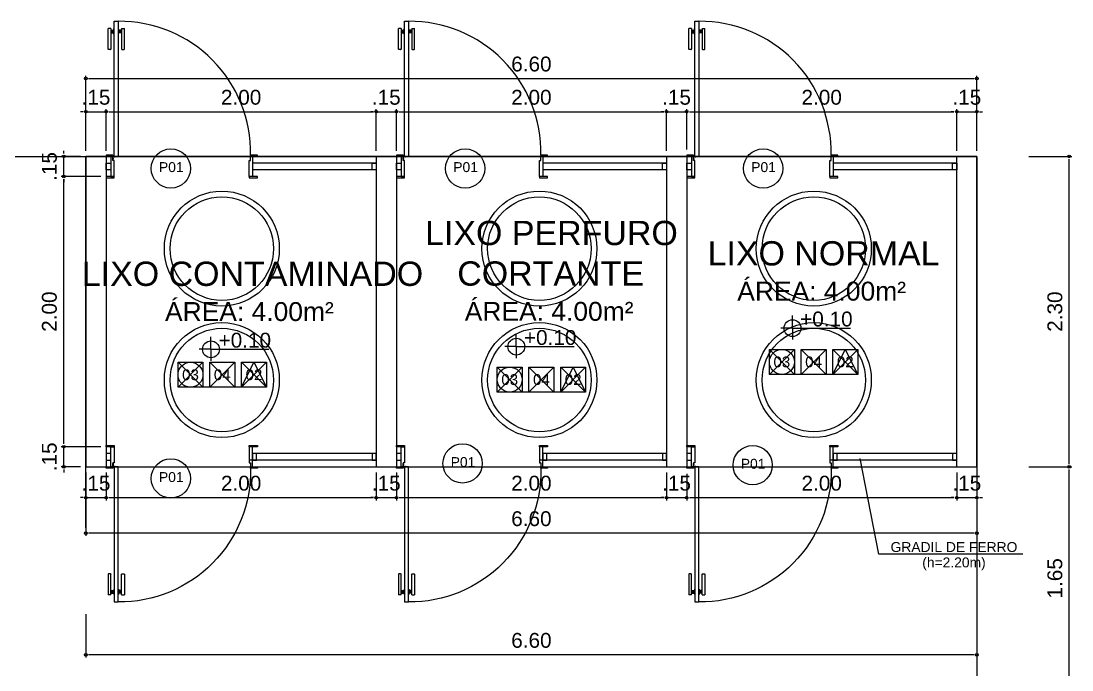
# Model space of a CAD drawing. Header units: millimetres. Extents: x 2125 to 3408, y 1171 to 1686.
# Drawn here: x 2468.47 to 2476.25, y 1453.3 to 1458.1 of the extents above; entities that cross this region are included whole.
import ezdxf
from ezdxf.enums import TextEntityAlignment as Align

# ---------------------------------------------------------------- set-up
doc = ezdxf.new("R2010")
doc.units = ezdxf.units.MM
for name, color, linetype in [('cotas', 7, 'Continuous'), ('ESQUADRIAS', 7, 'Continuous'), ('Esquadrias_Portas', 2, 'Continuous'), ('LAYOUT', 7, 'Continuous'), ('PAREDE', 4, 'Continuous'), ('TEXTO01', 7, 'Continuous'), ('TEXTO02', 3, 'Continuous'), ('TEXTO03', 2, 'Continuous'), ('TEXTO_ESP_FORRO', 62, 'Continuous'), ('TEXTO_ESP_PAREDES', 10, 'Continuous'), ('TEXTO_ESP_PISO', 150, 'Continuous')]:
    doc.layers.add(name, color=color, linetype=linetype)
doc.styles.add('ARIAL', font='sanss___.ttf')
doc.styles.add('ROMANS', font='arial.ttf')
doc.styles.add('TEXTO1', font='swissko.ttf', dxfattribs={"width": 0.6, "height": 0.1})
doc.dimstyles.new('ESCALA75', dxfattribs={"dimtxt": 0.11, "dimasz": 0.02, "dimexe": 0.02, "dimexo": 0.04, "dimgap": 0.05, "dimtad": 1, "dimzin": 4, "dimdsep": 46, "dimtxsty": 'ROMANS', "dimblk1": 'PPC', "dimblk2": 'PPC', "dimsah": 1, "dimcen": 0.02, "dimclrd": 7, "dimclre": 7, "dimclrt": 3, "dimazin": 1, "dimtfac": 1, "dimtix": 1, "dimtmove": 0, "dimatfit": 3, "dimldrblk": 'PPC', "dimfxl": 0, "dimtolj": 1, "dimtzin": 12, "dimarcsym": 0})

# ---------------------------------------------------------------- blocks, each defined once
blk = doc.blocks.new('PPC')
at = {"color": 2}
blk.add_circle((0, 0), 0.5, dxfattribs=at)
blk = doc.blocks.new('*D976')
at = {"layer": 'DEFPOINTS', "color": 0, "transparency": 16777216}
for p in [(2468.9479, 1454.3506), (2475.5479, 1454.3506), (2468.9479, 1453.4095)]:
    blk.add_point(p, dxfattribs=at)
at = {"layer": 'PAREDE', "color": 7, "lineweight": -2, "transparency": 16777216}
for p, q in [((2468.9479, 1453.7095), (2468.9479, 1453.3895)), ((2475.5479, 1453.7095), (2475.5479, 1453.3895)), ((2475.5279, 1453.4095), (2468.9679, 1453.4095))]:
    blk.add_line(p, q, dxfattribs=at)
at = {"layer": 'PAREDE', "color": 7, "lineweight": -2, "transparency": 16777216, "xscale": 0.02, "yscale": 0.02, "zscale": 0.02, "rotation": 180}
blk.add_blockref('PPC', (2468.9479, 1453.4095), dxfattribs=at)
at = {"layer": 'PAREDE', "color": 7, "lineweight": -2, "transparency": 16777216, "xscale": 0.02, "yscale": 0.02, "zscale": 0.02}
blk.add_blockref('PPC', (2475.5479, 1453.4095), dxfattribs=at)
at = {"layer": 'PAREDE', "color": 3, "transparency": 16777216, "insert": (2472.2479, 1453.5156), "char_height": 0.11, "attachment_point": 5, "style": 'ROMANS'}
blk.add_mtext('\\A1;6.60', dxfattribs=at)
blk = doc.blocks.new('P100_02')
at = {"layer": 'Esquadrias_Portas', "color": 3, "linetype": 'Continuous'}
for p, q in [((-0.02, 0.8698), (-0.02, 1.0215)), ((0, 1.0215), (0, 0.8698)), ((0.023, 0.98), (0.023, 1.02)), ((0.057, 0.98), (0.057, 1.02)), ((0.08, 1.0215), (0.08, 0.8698)), ((0.1, 0.8698), (0.1, 1.0215)), ((-0.0035, 0.8668), (-0.0175, 0.8668)), ((0.0835, 0.8668), (0.0975, 0.8668))]:
    blk.add_line(p, q, dxfattribs=at)
at = {"layer": 'Esquadrias_Portas', "color": 3}
for p, q in [((0, 1.0215), (-0.02, 1.0215)), ((0.023, 1.02), (0.025, 1.02)), ((0.057, 1.02), (0.055, 1.02)), ((0.08, 1.0215), (0.1, 1.0215)), ((0, 1.01), (0.023, 1.01)), ((0, 1), (0.023, 1)), ((0, 0.99), (0.023, 0.99)), ((0.023, 0.98), (0.025, 0.98)), ((0.057, 0.98), (0.055, 0.98)), ((0.08, 1.01), (0.057, 1.01)), ((0.08, 1), (0.057, 1)), ((0.08, 0.99), (0.057, 0.99))]:
    blk.add_line(p, q, dxfattribs=at)
at = {"layer": 'Esquadrias_Portas', "color": 2}
for p, q in [((0.025, 0.075), (0.025, 1.075)), ((0.025, 1.075), (0.055, 1.075)), ((0.055, 1.075), (0.055, 0.075)), ((0.055, 0.075), (0.025, 0.075))]:
    blk.add_line(p, q, dxfattribs=at)
at = {"layer": 'Esquadrias_Portas'}
for p, q in [((0.0165, 0.0585), (0.0165, 0.0615)), ((0.0315, 0.0735), (0.0285, 0.0735))]:
    blk.add_line(p, q, dxfattribs=at)
at = {"layer": 'Esquadrias_Portas', "color": 3}
for points in [[(0.015, 0.085), (-0.035, 0.085), (-0.035, 0.075), (0.015, 0.075)], [(1.085, 0.085), (1.035, 0.085), (1.035, 0.075), (1.085, 0.075)], [(0.025, -0.075), (0, -0.075), (-0.035, -0.075), (-0.035, -0.085), (0.025, -0.085)], [(1.085, -0.075), (1.025, -0.075), (1.025, -0.085), (1.085, -0.085)]]:
    blk.add_lwpolyline(points, close=True, dxfattribs=at)
at = {"layer": 'Esquadrias_Portas', "color": 2}
for points in [[(0.025, 0.045), (0.015, 0.045), (0.015, 0.075), (0, 0.075), (0, -0.075), (0.025, -0.075)], [(1.025, 0.045), (1.035, 0.045), (1.035, 0.075), (1.05, 0.075), (1.05, -0.075), (1.025, -0.075)]]:
    blk.add_lwpolyline(points, close=True, dxfattribs=at)
at = {"layer": 'Esquadrias_Portas', "color": 1}
for points in [[(0.016, 0.0705, -0.236068), (0.015, 0.0725), (0.015, 0.07), (0.015, 0.05), (0.016, 0.05)], [(0.0195, 0.074, 0.236068), (0.0175, 0.075), (0.02, 0.075), (0.04, 0.075), (0.04, 0.074)]]:
    blk.add_lwpolyline(points, format="xyb", close=True, dxfattribs=at)
at = {"layer": 'Esquadrias_Portas'}
for points in [[(0.0173, 0.0625), (0.0165, 0.0615), (0.016, 0.0615)], [(0.0173, 0.0575), (0.0165, 0.0585), (0.016, 0.0585)], [(0.0173, 0.0596), (0.0175, 0.0596), (0.0175, 0.0575), (0.0173, 0.0575), (0.0173, 0.0625), (0.0175, 0.0625), (0.0175, 0.0604), (0.0173, 0.0604)], [(0.0275, 0.0727), (0.0285, 0.0735), (0.0285, 0.074)], [(0.0304, 0.0727), (0.0304, 0.0725), (0.0325, 0.0725), (0.0325, 0.0727), (0.0275, 0.0727), (0.0275, 0.0725), (0.0296, 0.0725), (0.0296, 0.0727)], [(0.0325, 0.0727), (0.0315, 0.0735), (0.0315, 0.074)]]:
    blk.add_lwpolyline(points, dxfattribs=at)
at = {"layer": 'Esquadrias_Portas', "color": 1}
blk.add_circle((0.0175, 0.0725), 0.0025, dxfattribs=at)
at = {"layer": 'Esquadrias_Portas'}
blk.add_arc((0.0634, 0.1033), 0.9718, 358.92331, 90.49501, dxfattribs=at)
at = {"layer": 'Esquadrias_Portas', "color": 3, "linetype": 'Continuous'}
for centre, start, end in [((-0.017, 0.8698), 180, 260.53768), ((-0.003, 0.8698), 260.53768, 360), ((0.083, 0.8698), 180, 279.46232), ((0.097, 0.8698), 279.46232, 0)]:
    blk.add_arc(centre, 0.003, start, end, dxfattribs=at)
blk = doc.blocks.new('*D802')
at = {"layer": 'cotas', "color": 7, "lineweight": -2, "transparency": 16777216}
for p, q in [((2468.9479, 1457.1406), (2468.9479, 1457.4513)), ((2469.0979, 1457.1406), (2469.0979, 1457.4513)), ((2468.9279, 1457.4313), (2468.9079, 1457.4313)), ((2468.9479, 1457.4313), (2469.0979, 1457.4313)), ((2469.1179, 1457.4313), (2469.1379, 1457.4313))]:
    blk.add_line(p, q, dxfattribs=at)
at = {"layer": 'DEFPOINTS', "color": 0, "transparency": 16777216}
for p in [(2469.0979, 1457.4313), (2468.9479, 1457.1006), (2469.0979, 1457.1006)]:
    blk.add_point(p, dxfattribs=at)
at = {"layer": 'cotas', "color": 7, "lineweight": -2, "transparency": 16777216, "xscale": 0.02, "yscale": 0.02, "zscale": 0.02}
blk.add_blockref('PPC', (2468.9479, 1457.4313), dxfattribs=at)
at = {"layer": 'cotas', "color": 7, "lineweight": -2, "transparency": 16777216, "xscale": 0.02, "yscale": 0.02, "zscale": 0.02, "rotation": 180}
blk.add_blockref('PPC', (2469.0979, 1457.4313), dxfattribs=at)
at = {"layer": 'cotas', "color": 3, "transparency": 16777216, "insert": (2469.0229, 1457.5375), "char_height": 0.11, "attachment_point": 5, "style": 'ROMANS'}
blk.add_mtext('\\A1;.15', dxfattribs=at)
blk = doc.blocks.new('*D803')
at = {"layer": 'cotas', "color": 7, "lineweight": -2, "transparency": 16777216}
for p, q in [((2469.0979, 1457.1406), (2469.0979, 1457.4513)), ((2471.0979, 1457.1406), (2471.0979, 1457.4513)), ((2469.1179, 1457.4313), (2471.0779, 1457.4313))]:
    blk.add_line(p, q, dxfattribs=at)
at = {"layer": 'DEFPOINTS', "color": 0, "transparency": 16777216}
for p in [(2471.0979, 1457.4313), (2469.0979, 1457.1006), (2471.0979, 1457.1006)]:
    blk.add_point(p, dxfattribs=at)
at = {"layer": 'cotas', "color": 7, "lineweight": -2, "transparency": 16777216, "xscale": 0.02, "yscale": 0.02, "zscale": 0.02, "rotation": 180}
blk.add_blockref('PPC', (2469.0979, 1457.4313), dxfattribs=at)
at = {"layer": 'cotas', "color": 7, "lineweight": -2, "transparency": 16777216, "xscale": 0.02, "yscale": 0.02, "zscale": 0.02}
blk.add_blockref('PPC', (2471.0979, 1457.4313), dxfattribs=at)
at = {"layer": 'cotas', "color": 3, "transparency": 16777216, "insert": (2470.0979, 1457.5375), "char_height": 0.11, "attachment_point": 5, "style": 'ROMANS'}
blk.add_mtext('\\A1;2.00', dxfattribs=at)
blk = doc.blocks.new('*D804')
at = {"layer": 'cotas', "color": 7, "lineweight": -2, "transparency": 16777216}
for p, q in [((2471.0979, 1457.1406), (2471.0979, 1457.4513)), ((2471.2479, 1457.1406), (2471.2479, 1457.4513)), ((2471.0779, 1457.4313), (2471.0579, 1457.4313)), ((2471.0979, 1457.4313), (2471.2479, 1457.4313)), ((2471.2679, 1457.4313), (2471.2879, 1457.4313))]:
    blk.add_line(p, q, dxfattribs=at)
at = {"layer": 'DEFPOINTS', "color": 0, "transparency": 16777216}
for p in [(2471.2479, 1457.4313), (2471.0979, 1457.1006), (2471.2479, 1457.1006)]:
    blk.add_point(p, dxfattribs=at)
at = {"layer": 'cotas', "color": 7, "lineweight": -2, "transparency": 16777216, "xscale": 0.02, "yscale": 0.02, "zscale": 0.02}
blk.add_blockref('PPC', (2471.0979, 1457.4313), dxfattribs=at)
at = {"layer": 'cotas', "color": 7, "lineweight": -2, "transparency": 16777216, "xscale": 0.02, "yscale": 0.02, "zscale": 0.02, "rotation": 180}
blk.add_blockref('PPC', (2471.2479, 1457.4313), dxfattribs=at)
at = {"layer": 'cotas', "color": 3, "transparency": 16777216, "insert": (2471.1729, 1457.5375), "char_height": 0.11, "attachment_point": 5, "style": 'ROMANS'}
blk.add_mtext('\\A1;.15', dxfattribs=at)
blk = doc.blocks.new('*D805')
at = {"layer": 'cotas', "color": 7, "lineweight": -2, "transparency": 16777216}
for p, q in [((2471.2479, 1457.1406), (2471.2479, 1457.4513)), ((2473.2479, 1457.1406), (2473.2479, 1457.4513)), ((2471.2679, 1457.4313), (2473.2279, 1457.4313))]:
    blk.add_line(p, q, dxfattribs=at)
at = {"layer": 'DEFPOINTS', "color": 0, "transparency": 16777216}
for p in [(2473.2479, 1457.4313), (2471.2479, 1457.1006), (2473.2479, 1457.1006)]:
    blk.add_point(p, dxfattribs=at)
at = {"layer": 'cotas', "color": 7, "lineweight": -2, "transparency": 16777216, "xscale": 0.02, "yscale": 0.02, "zscale": 0.02, "rotation": 180}
blk.add_blockref('PPC', (2471.2479, 1457.4313), dxfattribs=at)
at = {"layer": 'cotas', "color": 7, "lineweight": -2, "transparency": 16777216, "xscale": 0.02, "yscale": 0.02, "zscale": 0.02}
blk.add_blockref('PPC', (2473.2479, 1457.4313), dxfattribs=at)
at = {"layer": 'cotas', "color": 3, "transparency": 16777216, "insert": (2472.2479, 1457.5375), "char_height": 0.11, "attachment_point": 5, "style": 'ROMANS'}
blk.add_mtext('\\A1;2.00', dxfattribs=at)
blk = doc.blocks.new('*D806')
at = {"layer": 'cotas', "color": 7, "lineweight": -2, "transparency": 16777216}
for p, q in [((2473.2479, 1457.1406), (2473.2479, 1457.4513)), ((2473.3979, 1457.1506), (2473.3979, 1457.4513)), ((2473.2279, 1457.4313), (2473.2079, 1457.4313)), ((2473.2479, 1457.4313), (2473.3979, 1457.4313)), ((2473.4179, 1457.4313), (2473.4379, 1457.4313))]:
    blk.add_line(p, q, dxfattribs=at)
at = {"layer": 'DEFPOINTS', "color": 0, "transparency": 16777216}
for p in [(2473.3979, 1457.4313), (2473.2479, 1457.1006), (2473.3979, 1457.1106)]:
    blk.add_point(p, dxfattribs=at)
at = {"layer": 'cotas', "color": 7, "lineweight": -2, "transparency": 16777216, "xscale": 0.02, "yscale": 0.02, "zscale": 0.02}
blk.add_blockref('PPC', (2473.2479, 1457.4313), dxfattribs=at)
at = {"layer": 'cotas', "color": 7, "lineweight": -2, "transparency": 16777216, "xscale": 0.02, "yscale": 0.02, "zscale": 0.02, "rotation": 180}
blk.add_blockref('PPC', (2473.3979, 1457.4313), dxfattribs=at)
at = {"layer": 'cotas', "color": 3, "transparency": 16777216, "insert": (2473.3229, 1457.5375), "char_height": 0.11, "attachment_point": 5, "style": 'ROMANS'}
blk.add_mtext('\\A1;.15', dxfattribs=at)
blk = doc.blocks.new('*D807')
at = {"layer": 'cotas', "color": 7, "lineweight": -2, "transparency": 16777216}
for p, q in [((2473.3979, 1457.1506), (2473.3979, 1457.4513)), ((2475.3979, 1457.1406), (2475.3979, 1457.4513)), ((2473.4179, 1457.4313), (2475.3779, 1457.4313))]:
    blk.add_line(p, q, dxfattribs=at)
at = {"layer": 'DEFPOINTS', "color": 0, "transparency": 16777216}
for p in [(2475.3979, 1457.4313), (2473.3979, 1457.1106), (2475.3979, 1457.1006)]:
    blk.add_point(p, dxfattribs=at)
at = {"layer": 'cotas', "color": 7, "lineweight": -2, "transparency": 16777216, "xscale": 0.02, "yscale": 0.02, "zscale": 0.02, "rotation": 180}
blk.add_blockref('PPC', (2473.3979, 1457.4313), dxfattribs=at)
at = {"layer": 'cotas', "color": 7, "lineweight": -2, "transparency": 16777216, "xscale": 0.02, "yscale": 0.02, "zscale": 0.02}
blk.add_blockref('PPC', (2475.3979, 1457.4313), dxfattribs=at)
at = {"layer": 'cotas', "color": 3, "transparency": 16777216, "insert": (2474.3979, 1457.5375), "char_height": 0.11, "attachment_point": 5, "style": 'ROMANS'}
blk.add_mtext('\\A1;2.00', dxfattribs=at)
blk = doc.blocks.new('*D808')
at = {"layer": 'cotas', "color": 7, "lineweight": -2, "transparency": 16777216}
for p, q in [((2475.3979, 1457.1406), (2475.3979, 1457.4513)), ((2475.5479, 1457.1406), (2475.5479, 1457.4513)), ((2475.3779, 1457.4313), (2475.3579, 1457.4313)), ((2475.3979, 1457.4313), (2475.5479, 1457.4313)), ((2475.5679, 1457.4313), (2475.5879, 1457.4313))]:
    blk.add_line(p, q, dxfattribs=at)
at = {"layer": 'DEFPOINTS', "color": 0, "transparency": 16777216}
for p in [(2475.5479, 1457.4313), (2475.3979, 1457.1006), (2475.5479, 1457.1006)]:
    blk.add_point(p, dxfattribs=at)
at = {"layer": 'cotas', "color": 7, "lineweight": -2, "transparency": 16777216, "xscale": 0.02, "yscale": 0.02, "zscale": 0.02}
blk.add_blockref('PPC', (2475.3979, 1457.4313), dxfattribs=at)
at = {"layer": 'cotas', "color": 7, "lineweight": -2, "transparency": 16777216, "xscale": 0.02, "yscale": 0.02, "zscale": 0.02, "rotation": 180}
blk.add_blockref('PPC', (2475.5479, 1457.4313), dxfattribs=at)
at = {"layer": 'cotas', "color": 3, "transparency": 16777216, "insert": (2475.4729, 1457.5375), "char_height": 0.11, "attachment_point": 5, "style": 'ROMANS'}
blk.add_mtext('\\A1;.15', dxfattribs=at)
blk = doc.blocks.new('*D809')
at = {"layer": 'cotas', "color": 7, "lineweight": -2, "transparency": 16777216}
for p, q in [((2468.9479, 1457.3777), (2468.9479, 1457.6977)), ((2468.9679, 1457.6777), (2475.5279, 1457.6777)), ((2475.5479, 1457.3777), (2475.5479, 1457.6977))]:
    blk.add_line(p, q, dxfattribs=at)
at = {"layer": 'DEFPOINTS', "color": 0, "transparency": 16777216}
for p in [(2475.5479, 1457.6777), (2468.9479, 1457.1006), (2475.5479, 1457.1006)]:
    blk.add_point(p, dxfattribs=at)
at = {"layer": 'cotas', "color": 7, "lineweight": -2, "transparency": 16777216, "xscale": 0.02, "yscale": 0.02, "zscale": 0.02, "rotation": 180}
blk.add_blockref('PPC', (2468.9479, 1457.6777), dxfattribs=at)
at = {"layer": 'cotas', "color": 7, "lineweight": -2, "transparency": 16777216, "xscale": 0.02, "yscale": 0.02, "zscale": 0.02}
blk.add_blockref('PPC', (2475.5479, 1457.6777), dxfattribs=at)
at = {"layer": 'cotas', "color": 3, "transparency": 16777216, "insert": (2472.2479, 1457.7838), "char_height": 0.11, "attachment_point": 5, "style": 'ROMANS'}
blk.add_mtext('\\A1;6.60', dxfattribs=at)
blk = doc.blocks.new('*D810')
at = {"layer": 'cotas', "color": 7, "lineweight": -2, "transparency": 16777216}
for p, q in [((2469.0579, 1454.9506), (2468.7641, 1454.9506)), ((2468.7841, 1454.9706), (2468.7841, 1454.9906)), ((2468.7841, 1454.8006), (2468.7841, 1454.9506)), ((2468.9079, 1454.8006), (2468.7641, 1454.8006)), ((2468.7841, 1454.7806), (2468.7841, 1454.7606))]:
    blk.add_line(p, q, dxfattribs=at)
at = {"layer": 'DEFPOINTS', "color": 0, "transparency": 16777216}
for p in [(2468.7841, 1454.9506), (2469.0979, 1454.9506), (2468.9479, 1454.8006)]:
    blk.add_point(p, dxfattribs=at)
at = {"layer": 'cotas', "color": 7, "lineweight": -2, "transparency": 16777216, "xscale": 0.02, "yscale": 0.02, "zscale": 0.02}
for p, rotation in [((2468.7841, 1454.9506), 270), ((2468.7841, 1454.8006), 90)]:
    blk.add_blockref('PPC', p, dxfattribs=dict(at, rotation=rotation))
at = {"layer": 'cotas', "color": 3, "transparency": 16777216, "insert": (2468.6779, 1454.8756), "char_height": 0.11, "attachment_point": 5, "rotation": 90, "style": 'ROMANS'}
blk.add_mtext('\\A1;.15', dxfattribs=at)
blk = doc.blocks.new('*D811')
at = {"layer": 'cotas', "color": 7, "lineweight": -2, "transparency": 16777216}
for p, q in [((2469.0579, 1456.9506), (2468.7641, 1456.9506)), ((2468.7841, 1454.9706), (2468.7841, 1456.9306)), ((2469.0579, 1454.9506), (2468.7641, 1454.9506))]:
    blk.add_line(p, q, dxfattribs=at)
at = {"layer": 'DEFPOINTS', "color": 0, "transparency": 16777216}
for p in [(2468.7841, 1456.9506), (2469.0979, 1456.9506), (2469.0979, 1454.9506)]:
    blk.add_point(p, dxfattribs=at)
at = {"layer": 'cotas', "color": 7, "lineweight": -2, "transparency": 16777216, "xscale": 0.02, "yscale": 0.02, "zscale": 0.02}
for p, rotation in [((2468.7841, 1456.9506), 90), ((2468.7841, 1454.9506), 270)]:
    blk.add_blockref('PPC', p, dxfattribs=dict(at, rotation=rotation))
at = {"layer": 'cotas', "color": 3, "transparency": 16777216, "insert": (2468.6779, 1455.9506), "char_height": 0.11, "attachment_point": 5, "rotation": 90, "style": 'ROMANS'}
blk.add_mtext('\\A1;2.00', dxfattribs=at)
blk = doc.blocks.new('*D812')
at = {"layer": 'cotas', "color": 7, "lineweight": -2, "transparency": 16777216}
for p, q in [((2468.7841, 1457.1206), (2468.7841, 1457.1406)), ((2468.9079, 1457.1006), (2468.7641, 1457.1006)), ((2468.7841, 1456.9506), (2468.7841, 1457.1006)), ((2469.0579, 1456.9506), (2468.7641, 1456.9506)), ((2468.7841, 1456.9306), (2468.7841, 1456.9106))]:
    blk.add_line(p, q, dxfattribs=at)
at = {"layer": 'DEFPOINTS', "color": 0, "transparency": 16777216}
for p in [(2468.7841, 1457.1006), (2468.9479, 1457.1006), (2469.0979, 1456.9506)]:
    blk.add_point(p, dxfattribs=at)
at = {"layer": 'cotas', "color": 7, "lineweight": -2, "transparency": 16777216, "xscale": 0.02, "yscale": 0.02, "zscale": 0.02}
for p, rotation in [((2468.7841, 1457.1006), 270), ((2468.7841, 1456.9506), 90)]:
    blk.add_blockref('PPC', p, dxfattribs=dict(at, rotation=rotation))
at = {"layer": 'cotas', "color": 3, "transparency": 16777216, "insert": (2468.6779, 1457.0256), "char_height": 0.11, "attachment_point": 5, "rotation": 90, "style": 'ROMANS'}
blk.add_mtext('\\A1;.15', dxfattribs=at)
blk = doc.blocks.new('*D813')
at = {"layer": 'cotas', "color": 7, "lineweight": -2, "transparency": 16777216}
for p, q in [((2468.9479, 1454.7606), (2468.9479, 1454.5533)), ((2469.0979, 1454.7606), (2469.0979, 1454.5533)), ((2468.9279, 1454.5733), (2468.9079, 1454.5733)), ((2468.9479, 1454.5733), (2469.0979, 1454.5733)), ((2469.1179, 1454.5733), (2469.1379, 1454.5733))]:
    blk.add_line(p, q, dxfattribs=at)
at = {"layer": 'DEFPOINTS', "color": 0, "transparency": 16777216}
for p in [(2468.9479, 1454.8006), (2469.0979, 1454.8006), (2469.0979, 1454.5733)]:
    blk.add_point(p, dxfattribs=at)
at = {"layer": 'cotas', "color": 7, "lineweight": -2, "transparency": 16777216, "xscale": 0.02, "yscale": 0.02, "zscale": 0.02}
blk.add_blockref('PPC', (2468.9479, 1454.5733), dxfattribs=at)
at = {"layer": 'cotas', "color": 7, "lineweight": -2, "transparency": 16777216, "xscale": 0.02, "yscale": 0.02, "zscale": 0.02, "rotation": 180}
blk.add_blockref('PPC', (2469.0979, 1454.5733), dxfattribs=at)
at = {"layer": 'cotas', "color": 3, "transparency": 16777216, "insert": (2469.0229, 1454.6795), "char_height": 0.11, "attachment_point": 5, "style": 'ROMANS'}
blk.add_mtext('\\A1;.15', dxfattribs=at)
blk = doc.blocks.new('*D814')
at = {"layer": 'cotas', "color": 7, "lineweight": -2, "transparency": 16777216}
for p, q in [((2469.0979, 1454.7606), (2469.0979, 1454.5533)), ((2471.0979, 1454.7606), (2471.0979, 1454.5533)), ((2469.1179, 1454.5733), (2471.0779, 1454.5733))]:
    blk.add_line(p, q, dxfattribs=at)
at = {"layer": 'DEFPOINTS', "color": 0, "transparency": 16777216}
for p in [(2469.0979, 1454.8006), (2471.0979, 1454.8006), (2471.0979, 1454.5733)]:
    blk.add_point(p, dxfattribs=at)
at = {"layer": 'cotas', "color": 7, "lineweight": -2, "transparency": 16777216, "xscale": 0.02, "yscale": 0.02, "zscale": 0.02, "rotation": 180}
blk.add_blockref('PPC', (2469.0979, 1454.5733), dxfattribs=at)
at = {"layer": 'cotas', "color": 7, "lineweight": -2, "transparency": 16777216, "xscale": 0.02, "yscale": 0.02, "zscale": 0.02}
blk.add_blockref('PPC', (2471.0979, 1454.5733), dxfattribs=at)
at = {"layer": 'cotas', "color": 3, "transparency": 16777216, "insert": (2470.0979, 1454.6795), "char_height": 0.11, "attachment_point": 5, "style": 'ROMANS'}
blk.add_mtext('\\A1;2.00', dxfattribs=at)
blk = doc.blocks.new('*D815')
at = {"layer": 'cotas', "color": 7, "lineweight": -2, "transparency": 16777216}
for p, q in [((2471.0979, 1454.7606), (2471.0979, 1454.5533)), ((2471.2479, 1454.7606), (2471.2479, 1454.5533)), ((2471.0779, 1454.5733), (2471.0579, 1454.5733)), ((2471.0979, 1454.5733), (2471.2479, 1454.5733)), ((2471.2679, 1454.5733), (2471.2879, 1454.5733))]:
    blk.add_line(p, q, dxfattribs=at)
at = {"layer": 'DEFPOINTS', "color": 0, "transparency": 16777216}
for p in [(2471.0979, 1454.8006), (2471.2479, 1454.8006), (2471.2479, 1454.5733)]:
    blk.add_point(p, dxfattribs=at)
at = {"layer": 'cotas', "color": 7, "lineweight": -2, "transparency": 16777216, "xscale": 0.02, "yscale": 0.02, "zscale": 0.02}
blk.add_blockref('PPC', (2471.0979, 1454.5733), dxfattribs=at)
at = {"layer": 'cotas', "color": 7, "lineweight": -2, "transparency": 16777216, "xscale": 0.02, "yscale": 0.02, "zscale": 0.02, "rotation": 180}
blk.add_blockref('PPC', (2471.2479, 1454.5733), dxfattribs=at)
at = {"layer": 'cotas', "color": 3, "transparency": 16777216, "insert": (2471.1729, 1454.6795), "char_height": 0.11, "attachment_point": 5, "style": 'ROMANS'}
blk.add_mtext('\\A1;.15', dxfattribs=at)
blk = doc.blocks.new('*D816')
at = {"layer": 'cotas', "color": 7, "lineweight": -2, "transparency": 16777216}
for p, q in [((2471.2479, 1454.7606), (2471.2479, 1454.5533)), ((2473.2479, 1454.7606), (2473.2479, 1454.5533)), ((2471.2679, 1454.5733), (2473.2279, 1454.5733))]:
    blk.add_line(p, q, dxfattribs=at)
at = {"layer": 'DEFPOINTS', "color": 0, "transparency": 16777216}
for p in [(2471.2479, 1454.8006), (2473.2479, 1454.8006), (2473.2479, 1454.5733)]:
    blk.add_point(p, dxfattribs=at)
at = {"layer": 'cotas', "color": 7, "lineweight": -2, "transparency": 16777216, "xscale": 0.02, "yscale": 0.02, "zscale": 0.02, "rotation": 180}
blk.add_blockref('PPC', (2471.2479, 1454.5733), dxfattribs=at)
at = {"layer": 'cotas', "color": 7, "lineweight": -2, "transparency": 16777216, "xscale": 0.02, "yscale": 0.02, "zscale": 0.02}
blk.add_blockref('PPC', (2473.2479, 1454.5733), dxfattribs=at)
at = {"layer": 'cotas', "color": 3, "transparency": 16777216, "insert": (2472.2479, 1454.6795), "char_height": 0.11, "attachment_point": 5, "style": 'ROMANS'}
blk.add_mtext('\\A1;2.00', dxfattribs=at)
blk = doc.blocks.new('*D817')
at = {"layer": 'cotas', "color": 7, "lineweight": -2, "transparency": 16777216}
for p, q in [((2473.2479, 1454.7606), (2473.2479, 1454.5533)), ((2473.3979, 1454.7506), (2473.3979, 1454.5533)), ((2473.2279, 1454.5733), (2473.2079, 1454.5733)), ((2473.2479, 1454.5733), (2473.3979, 1454.5733)), ((2473.4179, 1454.5733), (2473.4379, 1454.5733))]:
    blk.add_line(p, q, dxfattribs=at)
at = {"layer": 'DEFPOINTS', "color": 0, "transparency": 16777216}
for p in [(2473.2479, 1454.8006), (2473.3979, 1454.7906), (2473.3979, 1454.5733)]:
    blk.add_point(p, dxfattribs=at)
at = {"layer": 'cotas', "color": 7, "lineweight": -2, "transparency": 16777216, "xscale": 0.02, "yscale": 0.02, "zscale": 0.02}
blk.add_blockref('PPC', (2473.2479, 1454.5733), dxfattribs=at)
at = {"layer": 'cotas', "color": 7, "lineweight": -2, "transparency": 16777216, "xscale": 0.02, "yscale": 0.02, "zscale": 0.02, "rotation": 180}
blk.add_blockref('PPC', (2473.3979, 1454.5733), dxfattribs=at)
at = {"layer": 'cotas', "color": 3, "transparency": 16777216, "insert": (2473.3229, 1454.6795), "char_height": 0.11, "attachment_point": 5, "style": 'ROMANS'}
blk.add_mtext('\\A1;.15', dxfattribs=at)
blk = doc.blocks.new('*D818')
at = {"layer": 'cotas', "color": 7, "lineweight": -2, "transparency": 16777216}
for p, q in [((2473.3979, 1454.7506), (2473.3979, 1454.5533)), ((2475.3979, 1454.7606), (2475.3979, 1454.5533)), ((2473.4179, 1454.5733), (2475.3779, 1454.5733))]:
    blk.add_line(p, q, dxfattribs=at)
at = {"layer": 'DEFPOINTS', "color": 0, "transparency": 16777216}
for p in [(2473.3979, 1454.7906), (2475.3979, 1454.8006), (2475.3979, 1454.5733)]:
    blk.add_point(p, dxfattribs=at)
at = {"layer": 'cotas', "color": 7, "lineweight": -2, "transparency": 16777216, "xscale": 0.02, "yscale": 0.02, "zscale": 0.02, "rotation": 180}
blk.add_blockref('PPC', (2473.3979, 1454.5733), dxfattribs=at)
at = {"layer": 'cotas', "color": 7, "lineweight": -2, "transparency": 16777216, "xscale": 0.02, "yscale": 0.02, "zscale": 0.02}
blk.add_blockref('PPC', (2475.3979, 1454.5733), dxfattribs=at)
at = {"layer": 'cotas', "color": 3, "transparency": 16777216, "insert": (2474.3979, 1454.6795), "char_height": 0.11, "attachment_point": 5, "style": 'ROMANS'}
blk.add_mtext('\\A1;2.00', dxfattribs=at)
blk = doc.blocks.new('*D819')
at = {"layer": 'cotas', "color": 7, "lineweight": -2, "transparency": 16777216}
for p, q in [((2475.3979, 1454.7606), (2475.3979, 1454.5533)), ((2475.5479, 1454.7606), (2475.5479, 1454.5533)), ((2475.3779, 1454.5733), (2475.3579, 1454.5733)), ((2475.3979, 1454.5733), (2475.5479, 1454.5733)), ((2475.5679, 1454.5733), (2475.5879, 1454.5733))]:
    blk.add_line(p, q, dxfattribs=at)
at = {"layer": 'DEFPOINTS', "color": 0, "transparency": 16777216}
for p in [(2475.3979, 1454.8006), (2475.5479, 1454.8006), (2475.5479, 1454.5733)]:
    blk.add_point(p, dxfattribs=at)
at = {"layer": 'cotas', "color": 7, "lineweight": -2, "transparency": 16777216, "xscale": 0.02, "yscale": 0.02, "zscale": 0.02}
blk.add_blockref('PPC', (2475.3979, 1454.5733), dxfattribs=at)
at = {"layer": 'cotas', "color": 7, "lineweight": -2, "transparency": 16777216, "xscale": 0.02, "yscale": 0.02, "zscale": 0.02, "rotation": 180}
blk.add_blockref('PPC', (2475.5479, 1454.5733), dxfattribs=at)
at = {"layer": 'cotas', "color": 3, "transparency": 16777216, "insert": (2475.4729, 1454.6795), "char_height": 0.11, "attachment_point": 5, "style": 'ROMANS'}
blk.add_mtext('\\A1;.15', dxfattribs=at)
blk = doc.blocks.new('*D820')
at = {"layer": 'cotas', "color": 7, "lineweight": -2, "transparency": 16777216}
for p, q in [((2468.9479, 1454.6105), (2468.9479, 1454.2905)), ((2475.5479, 1454.6105), (2475.5479, 1454.2905)), ((2475.5279, 1454.3105), (2468.9679, 1454.3105))]:
    blk.add_line(p, q, dxfattribs=at)
at = {"layer": 'DEFPOINTS', "color": 0, "transparency": 16777216}
for p in [(2468.9479, 1454.8006), (2475.5479, 1454.8006), (2468.9479, 1454.3105)]:
    blk.add_point(p, dxfattribs=at)
at = {"layer": 'cotas', "color": 7, "lineweight": -2, "transparency": 16777216, "xscale": 0.02, "yscale": 0.02, "zscale": 0.02, "rotation": 180}
blk.add_blockref('PPC', (2468.9479, 1454.3105), dxfattribs=at)
at = {"layer": 'cotas', "color": 7, "lineweight": -2, "transparency": 16777216, "xscale": 0.02, "yscale": 0.02, "zscale": 0.02}
blk.add_blockref('PPC', (2475.5479, 1454.3105), dxfattribs=at)
at = {"layer": 'cotas', "color": 3, "transparency": 16777216, "insert": (2472.2479, 1454.4167), "char_height": 0.11, "attachment_point": 5, "style": 'ROMANS'}
blk.add_mtext('\\A1;6.60', dxfattribs=at)
blk = doc.blocks.new('Esp_Pis_Par_For_Esc100')
at = {"layer": 'DEFPOINTS'}
for p, q in [((0, 0.37), (0.37, 0)), ((0.37, 0.37), (0, 0)), ((0.47, 0.37), (0.84, 0)), ((0.84, 0.37), (0.47, 0)), ((0.94, 0.37), (1.31, 0)), ((1.31, 0.37), (0.94, 0)), ((0.47, 0), (0.37, 0)), ((0.94, 0), (0.84, 0))]:
    blk.add_line(p, q, dxfattribs=at)
for points in [[(0.37, 0.37), (0.37, 0), (0, 0), (0, 0.37)], [(1.31, 0.37), (1.31, 0), (0.94, 0), (0.94, 0.37)]]:
    blk.add_lwpolyline(points, close=True, dxfattribs=at)
at = {"layer": 'TEXTO_ESP_FORRO'}
blk.add_lwpolyline([(0.94, 0), (1.125, 0.37), (1.31, 0)], close=True, dxfattribs=at)
at = {"layer": 'TEXTO_ESP_PAREDES'}
blk.add_lwpolyline([(0.84, 0.37), (0.84, 0), (0.47, 0), (0.47, 0.37)], close=True, dxfattribs=at)
at = {"layer": 'TEXTO_ESP_PISO'}
blk.add_circle((0.185, 0.185), 0.185, dxfattribs=at)
at = {"layer": 'TEXTO_ESP_FORRO', "color": 3, "linetype": 'ByBlock', "style": 'ARIAL', "text_generation_flag": 6}
blk.add_attdef('FOR', text='', height=0.16, rotation=180, dxfattribs=at).set_placement((1.125, 0.185), align=Align.MIDDLE_CENTER)
at = {"layer": 'TEXTO_ESP_PAREDES', "color": 3, "linetype": 'ByBlock', "ltscale": 0.0001, "style": 'ARIAL', "text_generation_flag": 6}
blk.add_attdef('PAR', text='', height=0.16, rotation=180, dxfattribs=at).set_placement((0.655, 0.185), align=Align.MIDDLE_CENTER)
at = {"layer": 'TEXTO_ESP_PISO', "color": 3, "linetype": 'ByBlock', "style": 'ARIAL', "text_generation_flag": 6}
blk.add_attdef('PIS', text='', height=0.16, rotation=180, dxfattribs=at).set_placement((0.185, 0.185), align=Align.MIDDLE_CENTER)
blk = doc.blocks.new('new block4')
at = {"layer": 'TEXTO01'}
h = blk.add_hatch(dxfattribs=at)
h.set_pattern_fill('ANGLE', color=256)
h.set_pattern_definition([(0, (-2260.456, -913.906), (0, 6.985), [5.08, -1.905]), (90, (-2260.456, -913.906), (-6.985, 4e-16), [5.08, -1.905])])
h.paths.add_polyline_path([(0, 0), (0, -0.0624, 0.414214), (0.0624, 0)])
h.paths.add_polyline_path([(0, 0), (0, 0.0624, 0.414214), (-0.0624, 0)])
for q in [(0, 0.093), (-0.0862, 0), (0.4292, 0), (0, -0.0852)]:
    blk.add_line((0, 0), q, dxfattribs=at)
blk.add_circle((0, 0), 0.0624, dxfattribs=at)
blk = doc.blocks.new('*D821')
at = {"color": 7, "lineweight": -2, "transparency": 16777216}
for p, q in [((2475.9318, 1454.8006), (2476.2518, 1454.8006)), ((2476.2318, 1453.1706), (2476.2318, 1454.7806)), ((2475.9318, 1453.1506), (2476.2518, 1453.1506))]:
    blk.add_line(p, q, dxfattribs=at)
at = {"layer": 'DEFPOINTS', "color": 0, "transparency": 16777216}
for p in [(2475.0123, 1454.8006), (2476.2318, 1454.8006), (2475.0123, 1453.1506)]:
    blk.add_point(p, dxfattribs=at)
at = {"color": 7, "lineweight": -2, "transparency": 16777216, "xscale": 0.02, "yscale": 0.02, "zscale": 0.02}
for p, rotation in [((2476.2318, 1454.8006), 90), ((2476.2318, 1453.1506), 270)]:
    blk.add_blockref('PPC', p, dxfattribs=dict(at, rotation=rotation))
at = {"color": 3, "transparency": 16777216, "insert": (2476.1256, 1453.9756), "char_height": 0.11, "attachment_point": 5, "rotation": 90, "style": 'ROMANS'}
blk.add_mtext('\\A1;1.65', dxfattribs=at)
blk = doc.blocks.new('*D822')
at = {"color": 7, "lineweight": -2, "transparency": 16777216}
for p, q in [((2475.9318, 1457.1006), (2476.2518, 1457.1006)), ((2476.2318, 1454.8206), (2476.2318, 1457.0806)), ((2475.9318, 1454.8006), (2476.2518, 1454.8006))]:
    blk.add_line(p, q, dxfattribs=at)
at = {"layer": 'DEFPOINTS', "color": 0, "transparency": 16777216}
for p in [(2475.0123, 1457.1006), (2476.2318, 1457.1006), (2475.0123, 1454.8006)]:
    blk.add_point(p, dxfattribs=at)
at = {"color": 7, "lineweight": -2, "transparency": 16777216, "xscale": 0.02, "yscale": 0.02, "zscale": 0.02}
for p, rotation in [((2476.2318, 1457.1006), 90), ((2476.2318, 1454.8006), 270)]:
    blk.add_blockref('PPC', p, dxfattribs=dict(at, rotation=rotation))
at = {"color": 3, "transparency": 16777216, "insert": (2476.1256, 1455.9506), "char_height": 0.11, "attachment_point": 5, "rotation": 90, "style": 'ROMANS'}
blk.add_mtext('\\A1;2.30', dxfattribs=at)

msp = doc.modelspace()

# ---------------------------------------------------------------- linework, layer by layer
at = {"linetype": 'Continuous'}
for p, q in [((2415.1079, 1457.1006), (2475.5479, 1457.1006)), ((2475.5479, 1457.1006), (2475.5479, 1433.2706))]:
    msp.add_line(p, q, dxfattribs=at)
at = {"color": 1}
for p, q in [((2475.5479, 1457.1006), (2468.9479, 1457.1006)), ((2468.9479, 1457.1006), (2468.9479, 1454.8006)), ((2469.0979, 1457.1006), (2469.0979, 1454.8006)), ((2471.0979, 1457.1006), (2471.0979, 1454.8006)), ((2471.2479, 1457.1006), (2471.2479, 1454.8006)), ((2473.2479, 1457.1006), (2473.2479, 1454.8006)), ((2473.3979, 1457.1006), (2473.3979, 1454.8006)), ((2475.3979, 1454.8006), (2475.3979, 1457.1006)), ((2475.5479, 1454.8006), (2475.5479, 1457.1006)), ((2468.9479, 1454.8006), (2475.5479, 1454.8006))]:
    msp.add_line(p, q, dxfattribs=at)
for p, q in [((2471.3079, 1456.9506), (2471.2479, 1456.9506)), ((2474.8218, 1454.154), (2474.6834, 1454.8628))]:
    msp.add_line(p, q)
at = {"layer": 'cotas'}
msp.add_line((2475.8867, 1454.154), (2474.8218, 1454.154), dxfattribs=at)
at = {"layer": 'ESQUADRIAS', "color": 3}
for p, q in [((2471.0979, 1457.0506), (2470.1829, 1457.0506)), ((2473.2479, 1457.0506), (2472.3329, 1457.0506)), ((2475.3979, 1457.0506), (2474.4829, 1457.0506)), ((2471.0979, 1457.0006), (2470.1829, 1457.0006)), ((2473.2479, 1457.0006), (2472.3329, 1457.0006)), ((2475.3979, 1457.0006), (2474.4829, 1457.0006)), ((2471.0979, 1454.9006), (2470.1829, 1454.9006)), ((2473.2479, 1454.9006), (2472.3329, 1454.9006)), ((2475.3979, 1454.9006), (2474.4829, 1454.9006)), ((2471.0979, 1454.8506), (2470.1579, 1454.8506)), ((2473.2479, 1454.8506), (2472.3079, 1454.8506)), ((2475.3979, 1454.8506), (2474.4579, 1454.8506))]:
    msp.add_line(p, q, dxfattribs=at)
for points in [[(2469.0979, 1457.0506), (2469.1329, 1457.0506), (2469.1329, 1457.0006), (2469.0979, 1457.0006)], [(2471.0679, 1457.0506), (2471.0979, 1457.0506), (2471.0979, 1457.0006), (2471.0679, 1457.0006)], [(2471.2479, 1457.0506), (2471.2829, 1457.0506), (2471.2829, 1457.0006), (2471.2479, 1457.0006)], [(2473.2179, 1457.0506), (2473.2479, 1457.0506), (2473.2479, 1457.0006), (2473.2179, 1457.0006)], [(2473.3979, 1457.0506), (2473.4329, 1457.0506), (2473.4329, 1457.0006), (2473.3979, 1457.0006)], [(2475.3679, 1457.0506), (2475.3979, 1457.0506), (2475.3979, 1457.0006), (2475.3679, 1457.0006)], [(2469.0979, 1454.8506), (2469.1329, 1454.8506), (2469.1329, 1454.9006), (2469.0979, 1454.9006)], [(2470.1829, 1454.8506), (2470.2129, 1454.8506), (2470.2129, 1454.9006), (2470.1829, 1454.9006)], [(2471.0679, 1454.8506), (2471.0979, 1454.8506), (2471.0979, 1454.9006), (2471.0679, 1454.9006)], [(2471.2479, 1454.8506), (2471.2829, 1454.8506), (2471.2829, 1454.9006), (2471.2479, 1454.9006)], [(2472.3329, 1454.8506), (2472.3629, 1454.8506), (2472.3629, 1454.9006), (2472.3329, 1454.9006)], [(2473.2179, 1454.8506), (2473.2479, 1454.8506), (2473.2479, 1454.9006), (2473.2179, 1454.9006)], [(2473.3979, 1454.8506), (2473.4329, 1454.8506), (2473.4329, 1454.9006), (2473.3979, 1454.9006)], [(2474.4829, 1454.8506), (2474.5129, 1454.8506), (2474.5129, 1454.9006), (2474.4829, 1454.9006)], [(2475.3679, 1454.8506), (2475.3979, 1454.8506), (2475.3979, 1454.9006), (2475.3679, 1454.9006)]]:
    msp.add_lwpolyline(points, close=True, dxfattribs=at)
at = {"layer": 'LAYOUT', "color": 3}
for centre in [(2469.9549, 1456.4172), (2472.3068, 1456.4172), (2474.3396, 1456.4172), (2469.9549, 1455.444), (2472.3068, 1455.444), (2474.3396, 1455.444)]:
    msp.add_circle(centre, 0.4258, dxfattribs=at)
at = {"layer": 'LAYOUT'}
for centre in [(2469.9549, 1456.4172), (2472.3068, 1456.4172), (2474.3396, 1456.4172), (2469.9549, 1455.444), (2472.3068, 1455.444), (2474.3396, 1455.444)]:
    msp.add_circle(centre, 0.3832, dxfattribs=at)
at = {"layer": 'PAREDE'}
for p, q in [((2468.9479, 1457.1006), (2475.5479, 1457.1006)), ((2468.9479, 1454.3506), (2468.9479, 1457.1006)), ((2475.5479, 1457.1006), (2475.5479, 1454.3506))]:
    msp.add_line(p, q, dxfattribs=at)
at = {"layer": 'TEXTO02', "color": 7}
for centre in [(2469.5776, 1457.0111), (2471.7576, 1457.0111), (2473.9642, 1457.0111), (2471.7383, 1454.8268), (2473.8869, 1454.8142), (2469.5776, 1454.7157)]:
    msp.add_circle(centre, 0.1454, dxfattribs=at)

# ---------------------------------------------------------------- block references
at = {"xscale": 0.5, "yscale": 0.5, "zscale": 0.5}
for p in [(2474.0104, 1455.486), (2469.6304, 1455.391), (2471.9947, 1455.3549)]:
    msp.add_blockref('Esp_Pis_Par_For_Esc100', p, dxfattribs=at).add_auto_attribs({'PIS': '03', 'PAR': '04', 'FOR': '02'})
at = {"layer": 'ESQUADRIAS', "color": 3}
for p in [(2469.1329, 1457.0256), (2471.2829, 1457.0256), (2473.4329, 1457.0256)]:
    msp.add_blockref('P100_02', p, dxfattribs=at)
at = {"layer": 'ESQUADRIAS', "color": 3, "xscale": -1, "rotation": 180}
for p in [(2469.1329, 1454.8756), (2471.2829, 1454.8756), (2473.4329, 1454.8756)]:
    msp.add_blockref('P100_02', p, dxfattribs=at)
at = {"layer": 'TEXTO01'}
for p in [(2474.1821, 1455.8284), (2469.8744, 1455.6716), (2472.1361, 1455.6914)]:
    msp.add_blockref('new block4', p, dxfattribs=at)

# ---------------------------------------------------------------- texts
at = {"layer": 'cotas', "ltscale": 0.0001, "char_height": 0.11, "width": 0.503613, "attachment_point": 1, "style": 'TEXTO1'}
for insert in [(2474.1701, 1455.9512), (2472.1241, 1455.8142), (2469.8625, 1455.7945)]:
    msp.add_mtext('\\pi0.06832;{\\fSansSerif|b0|i0|c2|p2;\\W1;+0.10}', dxfattribs=dict(at, insert=insert))
at = {"layer": 'TEXTO01', "color": 3, "style": 'ROMANS'}
for p in [(2469.5806, 1456.9843), (2471.7606, 1456.9843), (2473.9672, 1456.9843), (2471.7413, 1454.8), (2473.8899, 1454.7874), (2469.5806, 1454.6889)]:
    msp.add_text('P01', height=0.07334, dxfattribs=at).set_placement(p, align=Align.CENTER)
at = {"layer": 'TEXTO02', "style": 'ROMANS'}
for s, height, p in [('GRADIL DE FERRO', 0.073337, (2475.3778, 1454.1708)), ('(h=2.20m)', 0.07334, (2475.3778, 1454.0569))]:
    msp.add_text(s, height=height, dxfattribs=at).set_placement(p, align=Align.CENTER)
at = {"layer": 'TEXTO03', "ltscale": 0.0001, "char_height": 0.12, "width": 3.592802, "attachment_point": 1, "style": 'TEXTO1'}
for s, insert in [('\\pi0.89146;{\\fSansSerif|b0|i0|c2|p2;\\H1.5x;\\W1;\\C2;LIXO PERFURO \\P\\pi1.13;CORTANTE\\P\\pi1.1854;\\H0.77777x;\\C3;ÁREA: 4.00m²}', (2470.5688, 1456.6231)), ('\\pi0.96529;{\\fSansSerif|b0|i0|c2|p2;\\H1.5x;\\W1;\\C2;LIXO NORMAL\\P\\pi1.1854;\\H0.77777x;\\C3;ÁREA: 4.00m²}', (2472.5873, 1456.4725)), ('\\pi0.56912;{\\fSansSerif|b0|i0|c2|p2;\\H1.5x;\\W1;\\C2;LIXO CONTAMINADO\\P\\pi1.1854;\\H0.77777x;\\C3;ÁREA: 4.00m²}', (2468.3487, 1456.3213))]:
    msp.add_mtext(s, dxfattribs=dict(at, insert=insert))

# ---------------------------------------------------------------- dimensions: what is measured, and where the dimension line sits
dim = msp.add_linear_dim(base=(2476.2318, 1457.1006), p1=(2475.0123, 1454.8006), p2=(2475.0123, 1457.1006), angle=90, dimstyle='ESCALA75', override={"dimtmove": 1})
dim.commit()
dim.dimension.update_dxf_attribs({"geometry": '*D822', "text_midpoint": (2476.1256, 1455.9506)})
dim = msp.add_linear_dim(base=(2476.2318, 1454.8006), p1=(2475.0123, 1453.1506), p2=(2475.0123, 1454.8006), angle=90, dimstyle='ESCALA75')
dim.commit()
dim.dimension.update_dxf_attribs({"geometry": '*D821', "text_midpoint": (2476.1256, 1453.9756)})
at = {"layer": 'cotas'}
for base, p1, p2, picture, middle in [((2475.5479, 1457.6777), (2468.9479, 1457.1006), (2475.5479, 1457.1006), '*D809', (2472.2479, 1457.7838)), ((2469.0979, 1457.4313), (2468.9479, 1457.1006), (2469.0979, 1457.1006), '*D802', (2469.0229, 1457.5375)), ((2471.0979, 1457.4313), (2469.0979, 1457.1006), (2471.0979, 1457.1006), '*D803', (2470.0979, 1457.5375)), ((2471.2479, 1457.4313), (2471.0979, 1457.1006), (2471.2479, 1457.1006), '*D804', (2471.1729, 1457.5375)), ((2473.2479, 1457.4313), (2471.2479, 1457.1006), (2473.2479, 1457.1006), '*D805', (2472.2479, 1457.5375)), ((2473.3979, 1457.4313), (2473.2479, 1457.1006), (2473.3979, 1457.1106), '*D806', (2473.3229, 1457.5375)), ((2475.3979, 1457.4313), (2473.3979, 1457.1106), (2475.3979, 1457.1006), '*D807', (2474.3979, 1457.5375)), ((2475.5479, 1457.4313), (2475.3979, 1457.1006), (2475.5479, 1457.1006), '*D808', (2475.4729, 1457.5375)), ((2469.0979, 1454.5733), (2468.9479, 1454.8006), (2469.0979, 1454.8006), '*D813', (2469.0229, 1454.6795)), ((2468.9479, 1454.3105), (2475.5479, 1454.8006), (2468.9479, 1454.8006), '*D820', (2472.2479, 1454.4167)), ((2471.0979, 1454.5733), (2469.0979, 1454.8006), (2471.0979, 1454.8006), '*D814', (2470.0979, 1454.6795)), ((2471.2479, 1454.5733), (2471.0979, 1454.8006), (2471.2479, 1454.8006), '*D815', (2471.1729, 1454.6795)), ((2473.2479, 1454.5733), (2471.2479, 1454.8006), (2473.2479, 1454.8006), '*D816', (2472.2479, 1454.6795)), ((2473.3979, 1454.5733), (2473.2479, 1454.8006), (2473.3979, 1454.7906), '*D817', (2473.3229, 1454.6795)), ((2475.3979, 1454.5733), (2473.3979, 1454.7906), (2475.3979, 1454.8006), '*D818', (2474.3979, 1454.6795)), ((2475.5479, 1454.5733), (2475.3979, 1454.8006), (2475.5479, 1454.8006), '*D819', (2475.4729, 1454.6795))]:
    dim = msp.add_linear_dim(base=base, p1=p1, p2=p2, dimstyle='ESCALA75', dxfattribs=at)
    dim.commit()
    dim.dimension.update_dxf_attribs({"geometry": picture, "text_midpoint": middle})
for base, p1, p2, picture, middle in [((2468.7841, 1457.1006), (2469.0979, 1456.9506), (2468.9479, 1457.1006), '*D812', (2468.6779, 1457.0256)), ((2468.7841, 1456.9506), (2469.0979, 1454.9506), (2469.0979, 1456.9506), '*D811', (2468.6779, 1455.9506)), ((2468.7841, 1454.9506), (2468.9479, 1454.8006), (2469.0979, 1454.9506), '*D810', (2468.6779, 1454.8756))]:
    dim = msp.add_linear_dim(base=base, p1=p1, p2=p2, angle=90, dimstyle='ESCALA75', dxfattribs=at)
    dim.commit()
    dim.dimension.update_dxf_attribs({"geometry": picture, "text_midpoint": middle})
at = {"layer": 'PAREDE'}
dim = msp.add_linear_dim(base=(2468.9479, 1453.4095), p1=(2475.5479, 1454.3506), p2=(2468.9479, 1454.3506), dimstyle='ESCALA75', dxfattribs=at)
dim.commit()
dim.dimension.update_dxf_attribs({"geometry": '*D976', "text_midpoint": (2472.2479, 1453.5156)})

doc.saveas('drawing.dxf')
